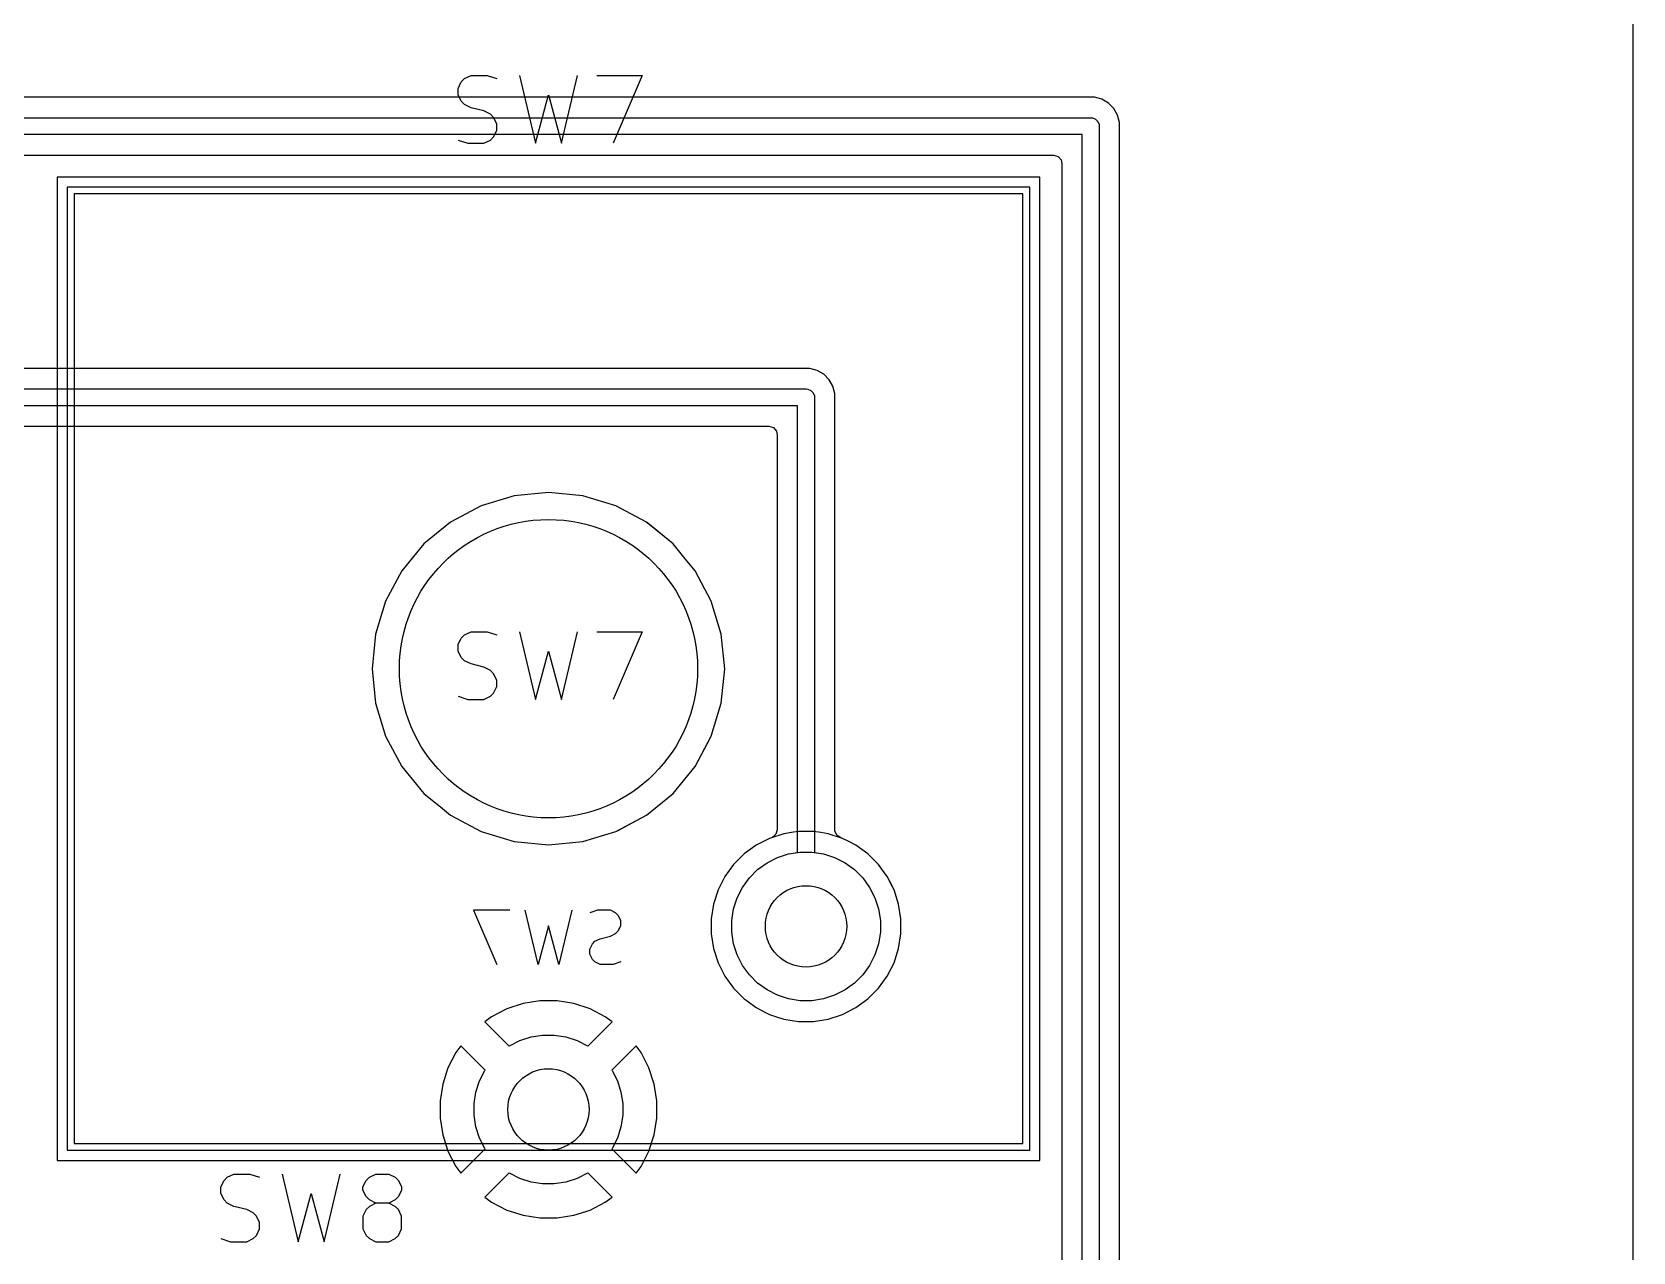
# Model space of a CAD drawing. Extents: x 0 to 96, y -64 to 1.6.
# Drawn here: x 72.38 to 96, y -40.6 to -22.61 of the extents above; entities that cross this region are included whole.
import ezdxf

# ---------------------------------------------------------------- set-up
doc = ezdxf.new("R2010")
doc.units = 0
for name, color, linetype in [('BLACK', 7, 'CONTINUOUS'), ('GRAY3', 9, 'CONTINUOUS'), ('LORANGE', 41, 'CONTINUOUS'), ('LYELLOW', 51, 'CONTINUOUS'), ('WHITE', 7, 'CONTINUOUS')]:
    doc.layers.add(name, color=color, linetype=linetype)

msp = doc.modelspace()

# ---------------------------------------------------------------- linework, layer by layer
at = {"layer": 'BLACK', "linetype": 'CONTINUOUS'}
for p, q in [((96, -1.001526), (96, -62.998473)), ((96, -1.001526), (96, -62.998473)), ((88.056017, -23.5745), (59.6495, -23.5745)), ((88.056018, -23.5745), (88.056017, -23.5745)), ((88.164237, -23.603497), (88.056018, -23.5745)), ((88.261263, -23.659515), (88.164237, -23.603497)), ((88.340485, -23.738737), (88.261263, -23.659515)), ((88.396503, -23.835763), (88.340485, -23.738737)), ((88.4255, -23.943982), (88.396503, -23.835763)), ((59.225, -23.875), (88, -23.875)), ((88, -23.875), (88.024386, -23.877402)), ((88.024386, -23.877402), (88.069446, -23.896066)), ((88.069446, -23.896066), (88.103934, -23.930554)), ((88.103934, -23.930554), (88.122598, -23.975614)), ((88.122598, -23.975614), (88.125, -24)), ((88.125, -24), (88.125, -48)), ((88.4255, -23.943984), (88.4255, -23.943982)), ((88.4255, -47.941575), (88.4255, -23.943984)), ((87.875, -24.125), (59.1, -24.125)), ((87.875, -47.944526), (87.875, -24.125)), ((59.043982, -24.4255), (87.4505, -24.4255)), ((87.4505, -24.4255), (87.517539, -24.445185)), ((87.517539, -24.445185), (87.563294, -24.497989)), ((87.563294, -24.497989), (87.5745, -24.5495)), ((87.5745, -24.5495), (87.5745, -47.756137)), ((83.856017, -27.5745), (58.8495, -27.5745)), ((83.856018, -27.5745), (83.856017, -27.5745)), ((83.964237, -27.603497), (83.856018, -27.5745)), ((84.061263, -27.659515), (83.964237, -27.603497)), ((84.140485, -27.738737), (84.061263, -27.659515)), ((84.196503, -27.835763), (84.140485, -27.738737)), ((84.2255, -27.943982), (84.196503, -27.835763)), ((58.425, -27.875), (83.8, -27.875)), ((83.8, -27.875), (83.824386, -27.877402)), ((83.824386, -27.877402), (83.869446, -27.896066)), ((83.869446, -27.896066), (83.903934, -27.930554)), ((83.903934, -27.930554), (83.922598, -27.975614)), ((83.922598, -27.975614), (83.925, -28)), ((83.925, -28), (83.925, -34.709519)), ((84.2255, -27.943984), (84.2255, -27.943982)), ((84.2255, -34.375588), (84.2255, -27.943984)), ((83.675, -28.125), (58.3, -28.125)), ((83.675, -34.709519), (83.675, -28.125)), ((58.243982, -28.4255), (83.2505, -28.4255)), ((83.2505, -28.4255), (83.317539, -28.445185)), ((83.317539, -28.445185), (83.363294, -28.497989)), ((83.363294, -28.497989), (83.3745, -28.5495)), ((83.3745, -28.5495), (83.3745, -34.375588)), ((79.492766, -29.449957), (79.005018, -29.597914)), ((79.492766, -29.449957), (79.005018, -29.597914)), ((80, -29.4), (79.492766, -29.449957)), ((80, -29.4), (79.492766, -29.449957)), ((80.507233, -29.449957), (80, -29.4)), ((80.507233, -29.449957), (80, -29.4)), ((80.994981, -29.597914), (80.507233, -29.449957)), ((80.994981, -29.597914), (80.507233, -29.449957)), ((79.005018, -29.597914), (78.555522, -29.838175)), ((79.005018, -29.597914), (78.555522, -29.838175)), ((81.444477, -29.838175), (80.994981, -29.597914)), ((81.444477, -29.838175), (80.994981, -29.597914)), ((78.555515, -29.83818), (78.161521, -30.161521)), ((78.555515, -29.83818), (78.161521, -30.161521)), ((78.555522, -29.838175), (78.555515, -29.83818)), ((78.555522, -29.838175), (78.555515, -29.83818)), ((81.444481, -29.838178), (81.444477, -29.838175)), ((81.444481, -29.838178), (81.444477, -29.838175)), ((81.444483, -29.838179), (81.444481, -29.838178)), ((81.444483, -29.838179), (81.444481, -29.838178)), ((81.465941, -29.855789), (81.444483, -29.838179)), ((81.457878, -29.849172), (81.444483, -29.838179)), ((81.838478, -30.161521), (81.457878, -29.849172)), ((81.838478, -30.161521), (81.465941, -29.855789)), ((78.161521, -30.161521), (77.83818, -30.555515)), ((78.161521, -30.161521), (77.83818, -30.555515)), ((81.998493, -30.356501), (81.838478, -30.161521)), ((81.998493, -30.356501), (81.838478, -30.161521)), ((82.161821, -30.555517), (81.998493, -30.356501)), ((82.161821, -30.555517), (81.998493, -30.356501)), ((77.838175, -30.555522), (77.597914, -31.005018)), ((77.838175, -30.555522), (77.597914, -31.005018)), ((77.83818, -30.555515), (77.838175, -30.555522)), ((77.83818, -30.555515), (77.838175, -30.555522)), ((82.161822, -30.55552), (82.161821, -30.555517)), ((82.161822, -30.55552), (82.161821, -30.555517)), ((82.161824, -30.555522), (82.161822, -30.55552)), ((82.161824, -30.555522), (82.161822, -30.55552)), ((82.402085, -31.005018), (82.161824, -30.555522)), ((82.402085, -31.005018), (82.161824, -30.555522)), ((77.597914, -31.005018), (77.449957, -31.492766)), ((77.597914, -31.005018), (77.449957, -31.492766)), ((82.402085, -31.00502), (82.402085, -31.005018)), ((82.402085, -31.00502), (82.402085, -31.005018)), ((82.402087, -31.005023), (82.402085, -31.00502)), ((82.402087, -31.005023), (82.402085, -31.00502)), ((82.550042, -31.492765), (82.402087, -31.005023)), ((82.550042, -31.492765), (82.402087, -31.005023)), ((77.449957, -31.492766), (77.4, -32)), ((77.449957, -31.492766), (77.4, -32)), ((82.6, -32), (82.550042, -31.492765)), ((82.6, -32), (82.550042, -31.492765)), ((77.4, -32), (77.449957, -32.507233)), ((77.4, -32), (77.449957, -32.507233)), ((82.550042, -32.507235), (82.6, -32)), ((82.550042, -32.507235), (82.6, -32)), ((77.449957, -32.507233), (77.597914, -32.994981)), ((77.449957, -32.507233), (77.597914, -32.994981)), ((82.402087, -32.994977), (82.550042, -32.507235)), ((82.402087, -32.994977), (82.550042, -32.507235)), ((77.597914, -32.994981), (77.838175, -33.444477)), ((77.597914, -32.994981), (77.838175, -33.444477)), ((82.161821, -33.444483), (82.402087, -32.994977)), ((82.161821, -33.444483), (82.386278, -33.024553)), ((82.386278, -33.024553), (82.402085, -32.994981)), ((82.402085, -32.99498), (82.402087, -32.994977)), ((82.402085, -32.994981), (82.402085, -32.99498)), ((77.838175, -33.444477), (77.83818, -33.444484)), ((77.838175, -33.444477), (77.83818, -33.444484)), ((77.83818, -33.444484), (78.161521, -33.838478)), ((77.83818, -33.444484), (78.161521, -33.838478)), ((81.838478, -33.838478), (82.161821, -33.444483)), ((81.838478, -33.838478), (82.161821, -33.444483)), ((78.161521, -33.838478), (78.435697, -34.063487)), ((78.161521, -33.838478), (78.435697, -34.063487)), ((81.444483, -34.161821), (81.838478, -33.838478)), ((81.444483, -34.161821), (81.838478, -33.838478)), ((78.435697, -34.063487), (78.555517, -34.161821)), ((78.435697, -34.063487), (78.555517, -34.161821)), ((78.555517, -34.161821), (78.55552, -34.161822)), ((78.555517, -34.161821), (78.55552, -34.161822)), ((78.55552, -34.161822), (78.555522, -34.161824)), ((78.55552, -34.161822), (78.555522, -34.161824)), ((78.555522, -34.161824), (79.005018, -34.402085)), ((78.555522, -34.161824), (79.005018, -34.402085)), ((80.994977, -34.402087), (81.444483, -34.161821)), ((81.245604, -34.268124), (81.444483, -34.161821)), ((79.005018, -34.402085), (79.00502, -34.402085)), ((79.005018, -34.402085), (79.00502, -34.402085)), ((79.00502, -34.402085), (79.005023, -34.402087)), ((79.00502, -34.402085), (79.005023, -34.402087)), ((79.005023, -34.402087), (79.492765, -34.550042)), ((79.005023, -34.402087), (79.492765, -34.550042)), ((80.507235, -34.550042), (80.994977, -34.402087)), ((80.507235, -34.550042), (80.994977, -34.402087)), ((80.994977, -34.402087), (81.018109, -34.389723)), ((81.018109, -34.389723), (81.245604, -34.268124)), ((83.472047, -34.433985), (83.262396, -34.502103)), ((83.354815, -34.442627), (83.302011, -34.488382)), ((83.3745, -34.375588), (83.354815, -34.442627)), ((83.617201, -34.410995), (83.472047, -34.433985)), ((83.689778, -34.3995), (83.617201, -34.410995)), ((83.910222, -34.3995), (83.689778, -34.3995)), ((84.019086, -34.416742), (83.910222, -34.3995)), ((84.127952, -34.433985), (84.019086, -34.416742)), ((84.337603, -34.502103), (84.127952, -34.433985)), ((84.226308, -34.389723), (84.2255, -34.375588)), ((84.253507, -34.454082), (84.226308, -34.389723)), ((84.311182, -34.493519), (84.253507, -34.454082)), ((79.492765, -34.550042), (80, -34.6)), ((79.492765, -34.550042), (80, -34.6)), ((80, -34.6), (80.507235, -34.550042)), ((80, -34.6), (80.507235, -34.550042)), ((83.065974, -34.602187), (82.887641, -34.731752)), ((83.065974, -34.602187), (82.887641, -34.731752)), ((83.262393, -34.502104), (83.065974, -34.602187)), ((83.262393, -34.502104), (83.065974, -34.602187)), ((83.262396, -34.502103), (83.262393, -34.502104)), ((83.262396, -34.502103), (83.262393, -34.502104)), ((83.288818, -34.493519), (83.262396, -34.502103)), ((83.302011, -34.488382), (83.288818, -34.493519)), ((83.54321, -34.730393), (83.713695, -34.703391)), ((83.54321, -34.730393), (83.675, -34.709519)), ((83.713695, -34.703391), (83.886305, -34.703391)), ((83.886305, -34.703391), (84.05679, -34.730393)), ((83.925, -34.709519), (84.05679, -34.730393)), ((84.337603, -34.502103), (84.311182, -34.493519)), ((84.337606, -34.502104), (84.337603, -34.502103)), ((84.337606, -34.502104), (84.337603, -34.502103)), ((84.431687, -34.550042), (84.337606, -34.502104)), ((84.431687, -34.550042), (84.337606, -34.502104)), ((84.534022, -34.602185), (84.431687, -34.550042)), ((84.534022, -34.602185), (84.431687, -34.550042)), ((84.534024, -34.602186), (84.534022, -34.602185)), ((84.534024, -34.602186), (84.534022, -34.602185)), ((84.534025, -34.602187), (84.534024, -34.602186)), ((84.534025, -34.602187), (84.534024, -34.602186)), ((84.712358, -34.731752), (84.534025, -34.602187)), ((84.712358, -34.731752), (84.534025, -34.602187)), ((82.731752, -34.887641), (82.602187, -35.065974)), ((82.731752, -34.887641), (82.602187, -35.065974)), ((82.731756, -34.887636), (82.731752, -34.887641)), ((82.731756, -34.887636), (82.731752, -34.887641)), ((82.887636, -34.731756), (82.731756, -34.887636)), ((82.887636, -34.731756), (82.731756, -34.887636)), ((82.887641, -34.731752), (82.887636, -34.731756)), ((82.887641, -34.731752), (82.887636, -34.731756)), ((83.085607, -34.963553), (83.225252, -34.862096)), ((83.085607, -34.963553), (83.225252, -34.862096)), ((83.225252, -34.862096), (83.379048, -34.783733)), ((83.225252, -34.862096), (83.379048, -34.783733)), ((83.379048, -34.783733), (83.54321, -34.730393)), ((83.379048, -34.783733), (83.54321, -34.730393)), ((84.05679, -34.730393), (84.220952, -34.783733)), ((84.05679, -34.730393), (84.220952, -34.783733)), ((84.220952, -34.783733), (84.374748, -34.862096)), ((84.220952, -34.783733), (84.374748, -34.862096)), ((84.374748, -34.862096), (84.514393, -34.963553)), ((84.374748, -34.862096), (84.514393, -34.963553)), ((84.712363, -34.731756), (84.712358, -34.731752)), ((84.712363, -34.731756), (84.712358, -34.731752)), ((84.868243, -34.887636), (84.712363, -34.731756)), ((84.868243, -34.887636), (84.712363, -34.731756)), ((84.868247, -34.887641), (84.868243, -34.887636)), ((84.868247, -34.887641), (84.868243, -34.887636)), ((84.918209, -34.956409), (84.868247, -34.887641)), ((84.918209, -34.956409), (84.868247, -34.887641)), ((84.997815, -35.065978), (84.918209, -34.956409)), ((84.997815, -35.065978), (84.918209, -34.956409)), ((82.602187, -35.065974), (82.502104, -35.262393)), ((82.602187, -35.065974), (82.502104, -35.262393)), ((82.862096, -35.225252), (82.963553, -35.085607)), ((82.862096, -35.225252), (82.963553, -35.085607)), ((82.963553, -35.085607), (83.085607, -34.963553)), ((82.963553, -35.085607), (83.085607, -34.963553)), ((84.514393, -34.963553), (84.636447, -35.085607)), ((84.514393, -34.963553), (84.636447, -35.085607)), ((84.636447, -35.085607), (84.737904, -35.225252)), ((84.636447, -35.085607), (84.737904, -35.225252)), ((85.051474, -35.171288), (84.997815, -35.065978)), ((85.063237, -35.194375), (84.997815, -35.065978)), ((85.097895, -35.262393), (85.051474, -35.171288)), ((82.502103, -35.262396), (82.433985, -35.472047)), ((82.502103, -35.262396), (82.433985, -35.472047)), ((82.502104, -35.262393), (82.502103, -35.262396)), ((82.502104, -35.262393), (82.502103, -35.262396)), ((82.730393, -35.54321), (82.783733, -35.379048)), ((82.730393, -35.54321), (82.783733, -35.379048)), ((82.783733, -35.379048), (82.862096, -35.225252)), ((82.783733, -35.379048), (82.862096, -35.225252)), ((84.737904, -35.225252), (84.816267, -35.379048)), ((84.737904, -35.225252), (84.816267, -35.379048)), ((84.816267, -35.379048), (84.869607, -35.54321)), ((84.816267, -35.379048), (84.869607, -35.54321)), ((85.097895, -35.262393), (85.063237, -35.194375)), ((85.097895, -35.262394), (85.097895, -35.262393)), ((85.097895, -35.262394), (85.097895, -35.262393)), ((85.166015, -35.472049), (85.097895, -35.262394)), ((85.166015, -35.472049), (85.097895, -35.262394)), ((82.433985, -35.472047), (82.3995, -35.689778)), ((82.433985, -35.472047), (82.3995, -35.689778)), ((82.703391, -35.713695), (82.730393, -35.54321)), ((82.703391, -35.713695), (82.730393, -35.54321)), ((84.869607, -35.54321), (84.896609, -35.713695)), ((84.869607, -35.54321), (84.896609, -35.713695)), ((85.2005, -35.689778), (85.166015, -35.472049)), ((85.2005, -35.689778), (85.166015, -35.472049)), ((82.3995, -35.689778), (82.3995, -35.910221)), ((82.3995, -35.689778), (82.3995, -35.910221)), ((82.703391, -35.886305), (82.703391, -35.713695)), ((82.703391, -35.886305), (82.703391, -35.713695)), ((82.730393, -36.05679), (82.703391, -35.886305)), ((82.730393, -36.05679), (82.703391, -35.886305)), ((84.896609, -35.886305), (84.869607, -36.05679)), ((84.896609, -35.886305), (84.869607, -36.05679)), ((84.896609, -35.713695), (84.896609, -35.886305)), ((84.896609, -35.713695), (84.896609, -35.886305)), ((85.2005, -35.910222), (85.2005, -35.689778)), ((85.2005, -35.910222), (85.2005, -35.689778)), ((82.3995, -35.910221), (82.433985, -36.127952)), ((82.3995, -35.910221), (82.433985, -36.127952)), ((82.433985, -36.127952), (82.502103, -36.337603)), ((82.433985, -36.127952), (82.502103, -36.337603)), ((82.783733, -36.220952), (82.730393, -36.05679)), ((82.783733, -36.220952), (82.730393, -36.05679)), ((84.869607, -36.05679), (84.816267, -36.220952)), ((84.869607, -36.05679), (84.816267, -36.220952)), ((85.097895, -36.337606), (85.166015, -36.127951)), ((85.097895, -36.337606), (85.166015, -36.127951)), ((85.166015, -36.127951), (85.2005, -35.910222)), ((85.166015, -36.127951), (85.2005, -35.910222)), ((82.502103, -36.337603), (82.502104, -36.337606)), ((82.502103, -36.337603), (82.502104, -36.337606)), ((82.502104, -36.337606), (82.602187, -36.534025)), ((82.502104, -36.337606), (82.602187, -36.534025)), ((82.862096, -36.374748), (82.783733, -36.220952)), ((82.862096, -36.374748), (82.783733, -36.220952)), ((84.816267, -36.220952), (84.737904, -36.374748)), ((84.816267, -36.220952), (84.737904, -36.374748)), ((84.997815, -36.534022), (85.097895, -36.337606)), ((84.997815, -36.534022), (85.097895, -36.337606)), ((82.602187, -36.534025), (82.731752, -36.712358)), ((82.602187, -36.534025), (82.731752, -36.712358)), ((82.963553, -36.514393), (82.862096, -36.374748)), ((82.963553, -36.514393), (82.862096, -36.374748)), ((83.085607, -36.636447), (82.963553, -36.514393)), ((83.085607, -36.636447), (82.963553, -36.514393)), ((84.636447, -36.514393), (84.514393, -36.636447)), ((84.636447, -36.514393), (84.514393, -36.636447)), ((84.737904, -36.374748), (84.636447, -36.514393)), ((84.737904, -36.374748), (84.636447, -36.514393)), ((84.868242, -36.712365), (84.997815, -36.534022)), ((84.868242, -36.712365), (84.997815, -36.534022)), ((82.731752, -36.712358), (82.731756, -36.712363)), ((82.731752, -36.712358), (82.731756, -36.712363)), ((82.731756, -36.712363), (82.887636, -36.868243)), ((82.731756, -36.712363), (82.887636, -36.868243)), ((83.225252, -36.737904), (83.085607, -36.636447)), ((83.225252, -36.737904), (83.085607, -36.636447)), ((83.379048, -36.816267), (83.225252, -36.737904)), ((83.379048, -36.816267), (83.225252, -36.737904)), ((83.54321, -36.869607), (83.379048, -36.816267)), ((83.54321, -36.869607), (83.379048, -36.816267)), ((84.220952, -36.816267), (84.05679, -36.869607)), ((84.220952, -36.816267), (84.05679, -36.869607)), ((84.374748, -36.737904), (84.220952, -36.816267)), ((84.374748, -36.737904), (84.220952, -36.816267)), ((84.514393, -36.636447), (84.374748, -36.737904)), ((84.514393, -36.636447), (84.374748, -36.737904)), ((84.712365, -36.868242), (84.868242, -36.712365)), ((84.712365, -36.868242), (84.868242, -36.712365)), ((79.385815, -37.017219), (79.161413, -37.131559)), ((79.385815, -37.017219), (79.161413, -37.131559)), ((79.62533, -36.939397), (79.385815, -37.017219)), ((79.62533, -36.939397), (79.385815, -37.017219)), ((79.874072, -36.9), (79.62533, -36.939397)), ((79.874072, -36.9), (79.62533, -36.939397)), ((80.125928, -36.9), (79.874072, -36.9)), ((80.125928, -36.9), (79.874072, -36.9)), ((80.374669, -36.939397), (80.125928, -36.9)), ((80.374669, -36.939397), (80.125928, -36.9)), ((80.614184, -37.017219), (80.374669, -36.939397)), ((80.614184, -37.017219), (80.374669, -36.939397)), ((80.838583, -37.131557), (80.614184, -37.017219)), ((80.838583, -37.131557), (80.614184, -37.017219)), ((82.887636, -36.868243), (82.887641, -36.868247)), ((82.887636, -36.868243), (82.887641, -36.868247)), ((82.887641, -36.868247), (82.931346, -36.9)), ((82.887641, -36.868247), (82.931346, -36.9)), ((82.931346, -36.9), (83.065978, -36.997815)), ((82.931346, -36.9), (83.065978, -36.997815)), ((83.065978, -36.997815), (83.194375, -37.063237)), ((83.065978, -36.997815), (83.194375, -37.063237)), ((83.194375, -37.063237), (83.262393, -37.097895)), ((83.194375, -37.063237), (83.262393, -37.097895)), ((83.713695, -36.896609), (83.54321, -36.869607)), ((83.713695, -36.896609), (83.54321, -36.869607)), ((83.886305, -36.896609), (83.713695, -36.896609)), ((83.886305, -36.896609), (83.713695, -36.896609)), ((84.05679, -36.869607), (83.886305, -36.896609)), ((84.05679, -36.869607), (83.886305, -36.896609)), ((84.337606, -37.097895), (84.534022, -36.997815)), ((84.337606, -37.097895), (84.534022, -36.997815)), ((84.534022, -36.997815), (84.712365, -36.868242)), ((84.534022, -36.997815), (84.712365, -36.868242)), ((79.059301, -37.205747), (79.0593, -37.205748)), ((79.059301, -37.205747), (79.0593, -37.205748)), ((79.0593, -37.205748), (79.419689, -37.566137)), ((79.0593, -37.205748), (79.419689, -37.566137)), ((79.161413, -37.131559), (79.059301, -37.205747)), ((79.161413, -37.131559), (79.059301, -37.205747)), ((80.580309, -37.566136), (80.940698, -37.205748)), ((80.580309, -37.566136), (80.940698, -37.205748)), ((80.940698, -37.205748), (80.838583, -37.131557)), ((80.940698, -37.205748), (80.838583, -37.131557)), ((83.262393, -37.097895), (83.262396, -37.097896)), ((83.262393, -37.097895), (83.262396, -37.097896)), ((83.262396, -37.097896), (83.365997, -37.131557)), ((83.262396, -37.097896), (83.365997, -37.131557)), ((83.365997, -37.131557), (83.472049, -37.166015)), ((83.365997, -37.131557), (83.472049, -37.166015)), ((83.472049, -37.166015), (83.689778, -37.2005)), ((83.472049, -37.166015), (83.689778, -37.2005)), ((83.689778, -37.2005), (83.689779, -37.2005)), ((83.689778, -37.2005), (83.689779, -37.2005)), ((83.689779, -37.2005), (83.910221, -37.2005)), ((83.689779, -37.2005), (83.910221, -37.2005)), ((83.910221, -37.2005), (83.910222, -37.2005)), ((83.910221, -37.2005), (83.910222, -37.2005)), ((83.910222, -37.2005), (84.127951, -37.166015)), ((83.910222, -37.2005), (84.127951, -37.166015)), ((84.127951, -37.166015), (84.337606, -37.097895)), ((84.127951, -37.166015), (84.337606, -37.097895)), ((79.425252, -37.562096), (79.579048, -37.483733)), ((79.425252, -37.562096), (79.579048, -37.483733)), ((79.579048, -37.483733), (79.74321, -37.430393)), ((79.579048, -37.483733), (79.74321, -37.430393)), ((79.74321, -37.430393), (79.913695, -37.403391)), ((79.74321, -37.430393), (79.913695, -37.403391)), ((79.913695, -37.403391), (80.086305, -37.403391)), ((79.913695, -37.403391), (80.086305, -37.403391)), ((80.086305, -37.403391), (80.25679, -37.430393)), ((80.086305, -37.403391), (80.25679, -37.430393)), ((80.25679, -37.430393), (80.420952, -37.483733)), ((80.25679, -37.430393), (80.420952, -37.483733)), ((80.420952, -37.483733), (80.574748, -37.562096)), ((80.420952, -37.483733), (80.574748, -37.562096)), ((78.631559, -37.661413), (78.517219, -37.885815)), ((78.631559, -37.661413), (78.517219, -37.885815)), ((78.705747, -37.559301), (78.631559, -37.661413)), ((78.705747, -37.559301), (78.631559, -37.661413)), ((78.705748, -37.5593), (78.705747, -37.559301)), ((78.705748, -37.5593), (78.705747, -37.559301)), ((79.066137, -37.919689), (78.705748, -37.5593)), ((79.066137, -37.919689), (78.705748, -37.5593)), ((79.419689, -37.566137), (79.425252, -37.562096)), ((79.419689, -37.566137), (79.425252, -37.562096)), ((80.574748, -37.562096), (80.580309, -37.566136)), ((80.574748, -37.562096), (80.580309, -37.566136)), ((81.29425, -37.5593), (80.933861, -37.919688)), ((81.29425, -37.5593), (80.933861, -37.919688)), ((81.29425, -37.559301), (81.29425, -37.5593)), ((81.29425, -37.559301), (81.29425, -37.5593)), ((81.368442, -37.661416), (81.29425, -37.559301)), ((81.368442, -37.661416), (81.29425, -37.559301)), ((81.48278, -37.885815), (81.368442, -37.661416)), ((81.48278, -37.885815), (81.368442, -37.661416)), ((78.517219, -37.885815), (78.439397, -38.12533)), ((78.517219, -37.885815), (78.439397, -38.12533)), ((78.983733, -38.079048), (79.062096, -37.925252)), ((78.983733, -38.079048), (79.062096, -37.925252)), ((79.062096, -37.925252), (79.066137, -37.919689)), ((79.062096, -37.925252), (79.066137, -37.919689)), ((80.933861, -37.919688), (80.937904, -37.925252)), ((80.933861, -37.919688), (80.937904, -37.925252)), ((80.937904, -37.925252), (81.016267, -38.079048)), ((80.937904, -37.925252), (81.016267, -38.079048)), ((81.560602, -38.12533), (81.48278, -37.885815)), ((81.560602, -38.12533), (81.48278, -37.885815)), ((78.439397, -38.12533), (78.4, -38.374071)), ((78.439397, -38.12533), (78.4, -38.374071)), ((78.903391, -38.413695), (78.930393, -38.24321)), ((78.903391, -38.413695), (78.930393, -38.24321)), ((78.930393, -38.24321), (78.983733, -38.079048)), ((78.930393, -38.24321), (78.983733, -38.079048)), ((81.016267, -38.079048), (81.069607, -38.24321)), ((81.016267, -38.079048), (81.069607, -38.24321)), ((81.069607, -38.24321), (81.096609, -38.413695)), ((81.069607, -38.24321), (81.096609, -38.413695)), ((81.6, -38.374071), (81.560602, -38.12533)), ((81.6, -38.374071), (81.560602, -38.12533)), ((78.4, -38.374071), (78.4, -38.625928)), ((78.4, -38.374071), (78.4, -38.625928)), ((78.903391, -38.586305), (78.903391, -38.413695)), ((78.903391, -38.586305), (78.903391, -38.413695)), ((81.096609, -38.413695), (81.096609, -38.586305)), ((81.096609, -38.413695), (81.096609, -38.586305)), ((81.6, -38.625928), (81.6, -38.374071)), ((81.6, -38.625928), (81.6, -38.374071)), ((78.4, -38.625928), (78.439397, -38.874669)), ((78.4, -38.625928), (78.439397, -38.874669)), ((78.930393, -38.75679), (78.903391, -38.586305)), ((78.930393, -38.75679), (78.903391, -38.586305)), ((81.096609, -38.586305), (81.069607, -38.75679)), ((81.096609, -38.586305), (81.069607, -38.75679)), ((81.560602, -38.874669), (81.6, -38.625928)), ((81.560602, -38.874669), (81.6, -38.625928)), ((78.439397, -38.874669), (78.517219, -39.114184)), ((78.439397, -38.874669), (78.517219, -39.114184)), ((78.983733, -38.920952), (78.930393, -38.75679)), ((78.983733, -38.920952), (78.930393, -38.75679)), ((79.062096, -39.074748), (78.983733, -38.920952)), ((79.062096, -39.074748), (78.983733, -38.920952)), ((81.016267, -38.920952), (80.937904, -39.074748)), ((81.016267, -38.920952), (80.937904, -39.074748)), ((81.069607, -38.75679), (81.016267, -38.920952)), ((81.069607, -38.75679), (81.016267, -38.920952)), ((81.48278, -39.114184), (81.560602, -38.874669)), ((81.48278, -39.114184), (81.560602, -38.874669)), ((78.517219, -39.114184), (78.631557, -39.338583)), ((78.517219, -39.114184), (78.631557, -39.338583)), ((78.705748, -39.440698), (79.066136, -39.080309)), ((78.705748, -39.440698), (79.066136, -39.080309)), ((79.066136, -39.080309), (79.062096, -39.074748)), ((79.066136, -39.080309), (79.062096, -39.074748)), ((80.937904, -39.074748), (80.933862, -39.08031)), ((80.937904, -39.074748), (80.933862, -39.08031)), ((80.933862, -39.08031), (81.29425, -39.440698)), ((80.933862, -39.08031), (81.29425, -39.440698)), ((81.368446, -39.338575), (81.48278, -39.114184)), ((81.368446, -39.338575), (81.48278, -39.114184)), ((78.631557, -39.338583), (78.705748, -39.440697)), ((78.631557, -39.338583), (78.705748, -39.440697)), ((78.705748, -39.440697), (78.705748, -39.440698)), ((78.705748, -39.440697), (78.705748, -39.440698)), ((79.419688, -39.433862), (79.0593, -39.79425)), ((79.419688, -39.433862), (79.0593, -39.79425)), ((79.425252, -39.437904), (79.419688, -39.433862)), ((79.425252, -39.437904), (79.419688, -39.433862)), ((79.579048, -39.516267), (79.425252, -39.437904)), ((79.579048, -39.516267), (79.425252, -39.437904)), ((80.574748, -39.437904), (80.420952, -39.516267)), ((80.574748, -39.437904), (80.420952, -39.516267)), ((80.58031, -39.433862), (80.574748, -39.437904)), ((80.58031, -39.433862), (80.574748, -39.437904)), ((80.940698, -39.79425), (80.58031, -39.433862)), ((80.940698, -39.79425), (80.58031, -39.433862)), ((81.29425, -39.440697), (81.368442, -39.338581)), ((81.29425, -39.440697), (81.368442, -39.338581)), ((81.29425, -39.440698), (81.29425, -39.440697)), ((81.29425, -39.440698), (81.29425, -39.440697)), ((81.368442, -39.338581), (81.368446, -39.338575)), ((81.368442, -39.338581), (81.368446, -39.338575)), ((79.74321, -39.569607), (79.579048, -39.516267)), ((79.74321, -39.569607), (79.579048, -39.516267)), ((79.913695, -39.596609), (79.74321, -39.569607)), ((79.913695, -39.596609), (79.74321, -39.569607)), ((80.086305, -39.596609), (79.913695, -39.596609)), ((80.086305, -39.596609), (79.913695, -39.596609)), ((80.25679, -39.569607), (80.086305, -39.596609)), ((80.25679, -39.569607), (80.086305, -39.596609)), ((80.420952, -39.516267), (80.25679, -39.569607)), ((80.420952, -39.516267), (80.25679, -39.569607)), ((79.0593, -39.79425), (79.161416, -39.868442)), ((79.0593, -39.79425), (79.161416, -39.868442)), ((79.161416, -39.868442), (79.385815, -39.98278)), ((79.161416, -39.868442), (79.385815, -39.98278)), ((80.614184, -39.98278), (80.838575, -39.868446)), ((80.614184, -39.98278), (80.838575, -39.868446)), ((80.838575, -39.868446), (80.838581, -39.868442)), ((80.838575, -39.868446), (80.838581, -39.868442)), ((80.838581, -39.868442), (80.940697, -39.79425)), ((80.838581, -39.868442), (80.940697, -39.79425)), ((80.940697, -39.79425), (80.940698, -39.79425)), ((80.940697, -39.79425), (80.940698, -39.79425)), ((79.385815, -39.98278), (79.62533, -40.060602)), ((79.385815, -39.98278), (79.62533, -40.060602)), ((79.62533, -40.060602), (79.874072, -40.1)), ((79.62533, -40.060602), (79.874072, -40.1)), ((79.874072, -40.1), (80.125928, -40.1)), ((79.874072, -40.1), (80.125928, -40.1)), ((80.125928, -40.1), (80.374669, -40.060602)), ((80.125928, -40.1), (80.374669, -40.060602)), ((80.374669, -40.060602), (80.614184, -39.98278)), ((80.374669, -40.060602), (80.614184, -39.98278))]:
    msp.add_line(p, q, dxfattribs=at)
at = {"layer": 'BLACK'}
for centre, radius in [((80, -32), 2.2), ((80, -32), 2.2), ((83.8, -35.8), 0.6), ((83.8, -35.8), 0.6), ((80, -38.5), 0.6), ((80, -38.5), 0.6)]:
    msp.add_circle(centre, radius, dxfattribs=at)
at = {"layer": 'GRAY3', "linetype": 'CONTINUOUS'}
for p, q in [((73, -25), (73, -39)), ((87, -25), (73, -25)), ((87, -39), (87, -25)), ((78.666667, -31.645295), (78.714286, -31.550057)), ((78.666667, -31.740533), (78.666667, -31.645295)), ((78.714286, -31.550057), (78.761905, -31.502438)), ((78.761905, -31.502438), (78.857143, -31.454819)), ((78.857143, -31.454819), (79.095238, -31.454819)), ((79.095238, -31.454819), (79.238095, -31.502438)), ((79.571429, -31.454819), (79.809524, -32.454819)), ((80.190476, -32.454819), (80.428572, -31.454819)), ((80.714286, -31.454819), (81.380952, -31.454819)), ((81.380952, -31.454819), (80.952381, -32.454819)), ((78.714286, -31.835771), (78.666667, -31.740533)), ((78.761905, -31.88339), (78.714286, -31.835771)), ((78.857143, -31.931009), (78.761905, -31.88339)), ((79.809524, -32.454819), (80, -31.740533)), ((80, -31.740533), (80.190476, -32.454819)), ((79.047619, -31.978628), (78.857143, -31.931009)), ((79.142857, -32.026247), (79.047619, -31.978628)), ((79.190476, -32.073866), (79.142857, -32.026247)), ((79.238095, -32.169104), (79.190476, -32.073866)), ((79.190476, -32.35958), (79.238095, -32.264342)), ((79.238095, -32.264342), (79.238095, -32.169104)), ((78.666667, -32.4072), (78.809524, -32.454819)), ((78.809524, -32.454819), (79.047619, -32.454819)), ((79.047619, -32.454819), (79.142857, -32.4072)), ((79.142857, -32.4072), (79.190476, -32.35958)), ((73, -39), (87, -39))]:
    msp.add_line(p, q, dxfattribs=at)
at = {"layer": 'LORANGE', "linetype": 'CONTINUOUS'}
for p, q in [((79.428571, -35.562295), (78.895237, -35.562295)), ((78.895237, -35.562295), (79.238095, -36.362295)), ((79.847619, -36.362295), (79.657143, -35.562295)), ((80.342857, -35.562295), (80.152381, -36.362295)), ((80.723809, -35.562295), (80.609524, -35.60039)), ((80.914286, -35.562295), (80.723809, -35.562295)), ((80.990476, -35.60039), (80.914286, -35.562295)), ((81.028571, -35.638485), (80.990476, -35.60039)), ((81.066667, -35.714676), (81.028571, -35.638485)), ((80, -35.790866), (79.847619, -36.362295)), ((80.152381, -36.362295), (80, -35.790866)), ((80.990476, -35.905152), (81.028571, -35.867057)), ((81.028571, -35.867057), (81.066667, -35.790866)), ((81.066667, -35.790866), (81.066667, -35.714676)), ((80.609524, -36.133723), (80.647619, -36.057533)), ((80.609524, -36.209914), (80.609524, -36.133723)), ((80.647619, -36.057533), (80.685714, -36.019438)), ((80.685714, -36.019438), (80.761905, -35.981342)), ((80.761905, -35.981342), (80.914286, -35.943247)), ((80.914286, -35.943247), (80.990476, -35.905152)), ((80.647619, -36.286104), (80.609524, -36.209914)), ((80.685714, -36.3242), (80.647619, -36.286104)), ((80.761905, -36.362295), (80.685714, -36.3242)), ((80.952381, -36.362295), (80.761905, -36.362295)), ((81.066667, -36.3242), (80.952381, -36.362295))]:
    msp.add_line(p, q, dxfattribs=at)
at = {"layer": 'LYELLOW', "linetype": 'CONTINUOUS'}
for p, q in [((78.666667, -23.442695), (78.714286, -23.347457)), ((78.714286, -23.347457), (78.761905, -23.299838)), ((78.761905, -23.299838), (78.857143, -23.252219)), ((78.857143, -23.252219), (79.095238, -23.252219)), ((79.095238, -23.252219), (79.238095, -23.299838)), ((79.571429, -23.252219), (79.809524, -24.252219)), ((80.190476, -24.252219), (80.428572, -23.252219)), ((80.714286, -23.252219), (81.380952, -23.252219)), ((81.380952, -23.252219), (80.952381, -24.252219)), ((78.666667, -23.537933), (78.666667, -23.442695)), ((78.714286, -23.633171), (78.666667, -23.537933)), ((79.809524, -24.252219), (80, -23.537933)), ((80, -23.537933), (80.190476, -24.252219)), ((78.761905, -23.68079), (78.714286, -23.633171)), ((78.857143, -23.728409), (78.761905, -23.68079)), ((79.047619, -23.776028), (78.857143, -23.728409)), ((79.142857, -23.823647), (79.047619, -23.776028)), ((79.190476, -23.871266), (79.142857, -23.823647)), ((79.238095, -23.966504), (79.190476, -23.871266)), ((79.190476, -24.15698), (79.238095, -24.061742)), ((79.238095, -24.061742), (79.238095, -23.966504)), ((78.666667, -24.2046), (78.809524, -24.252219)), ((78.809524, -24.252219), (79.047619, -24.252219)), ((79.047619, -24.252219), (79.142857, -24.2046)), ((79.142857, -24.2046), (79.190476, -24.15698)), ((72.9, -24.9), (72.9, -39.1)), ((87.1, -24.9), (72.9, -24.9)), ((87.1, -39.1), (87.1, -24.9)), ((72.9, -39.1), (87.1, -39.1)), ((75.166667, -39.642695), (75.214286, -39.547457)), ((75.166667, -39.737933), (75.166667, -39.642695)), ((75.214286, -39.547457), (75.261905, -39.499838)), ((75.261905, -39.499838), (75.357143, -39.452219)), ((75.357143, -39.452219), (75.595238, -39.452219)), ((75.595238, -39.452219), (75.738095, -39.499838)), ((76.071429, -39.452219), (76.309524, -40.452219)), ((76.690476, -40.452219), (76.928572, -39.452219)), ((77.261905, -39.642695), (77.309524, -39.547457)), ((77.261905, -39.690314), (77.261905, -39.642695)), ((77.309524, -39.547457), (77.357143, -39.499838)), ((77.357143, -39.499838), (77.452381, -39.452219)), ((77.452381, -39.452219), (77.642857, -39.452219)), ((77.642857, -39.452219), (77.738095, -39.499838)), ((77.738095, -39.499838), (77.785714, -39.547457)), ((77.785714, -39.547457), (77.833333, -39.642695)), ((77.833333, -39.642695), (77.833333, -39.690314)), ((75.214286, -39.833171), (75.166667, -39.737933)), ((75.261905, -39.88079), (75.214286, -39.833171)), ((75.357143, -39.928409), (75.261905, -39.88079)), ((76.309524, -40.452219), (76.5, -39.737933)), ((76.5, -39.737933), (76.690476, -40.452219)), ((77.309524, -39.785552), (77.261905, -39.690314)), ((77.357143, -39.833171), (77.309524, -39.785552)), ((77.452381, -39.88079), (77.357143, -39.833171)), ((77.452381, -39.88079), (77.357143, -39.928409)), ((77.642857, -39.88079), (77.452381, -39.88079)), ((77.738095, -39.833171), (77.642857, -39.88079)), ((77.738095, -39.928409), (77.642857, -39.88079)), ((77.785714, -39.785552), (77.738095, -39.833171)), ((77.833333, -39.690314), (77.785714, -39.785552)), ((75.547619, -39.976028), (75.357143, -39.928409)), ((75.642857, -40.023647), (75.547619, -39.976028)), ((75.690476, -40.071266), (75.642857, -40.023647)), ((75.738095, -40.166504), (75.690476, -40.071266)), ((77.309524, -39.976028), (77.261905, -40.071266)), ((77.261905, -40.071266), (77.261905, -40.261742)), ((77.357143, -39.928409), (77.309524, -39.976028)), ((77.785714, -39.976028), (77.738095, -39.928409)), ((77.833333, -40.071266), (77.785714, -39.976028)), ((77.833333, -40.261742), (77.833333, -40.071266)), ((75.642857, -40.4046), (75.690476, -40.35698)), ((75.690476, -40.35698), (75.738095, -40.261742)), ((75.738095, -40.261742), (75.738095, -40.166504)), ((77.261905, -40.261742), (77.309524, -40.35698)), ((77.309524, -40.35698), (77.357143, -40.4046)), ((77.738095, -40.4046), (77.785714, -40.35698)), ((77.785714, -40.35698), (77.833333, -40.261742)), ((75.166667, -40.4046), (75.309524, -40.452219)), ((75.309524, -40.452219), (75.547619, -40.452219)), ((75.547619, -40.452219), (75.642857, -40.4046)), ((77.357143, -40.4046), (77.452381, -40.452219)), ((77.452381, -40.452219), (77.642857, -40.452219)), ((77.642857, -40.452219), (77.738095, -40.4046))]:
    msp.add_line(p, q, dxfattribs=at)
at = {"layer": 'WHITE', "linetype": 'CONTINUOUS'}
for p, q in [((96, -1), (96, -63)), ((72.75, -24.75), (72.75, -39.25)), ((87.25, -24.75), (72.75, -24.75)), ((87.25, -39.25), (87.25, -24.75)), ((72.75, -39.25), (87.25, -39.25))]:
    msp.add_line(p, q, dxfattribs=at)
at = {"layer": 'WHITE'}
for centre, radius in [((80, -32), 2.199999), ((83.8, -35.8), 0.6), ((80, -38.5), 0.6)]:
    msp.add_circle(centre, radius, dxfattribs=at)

doc.saveas('drawing.dxf')
